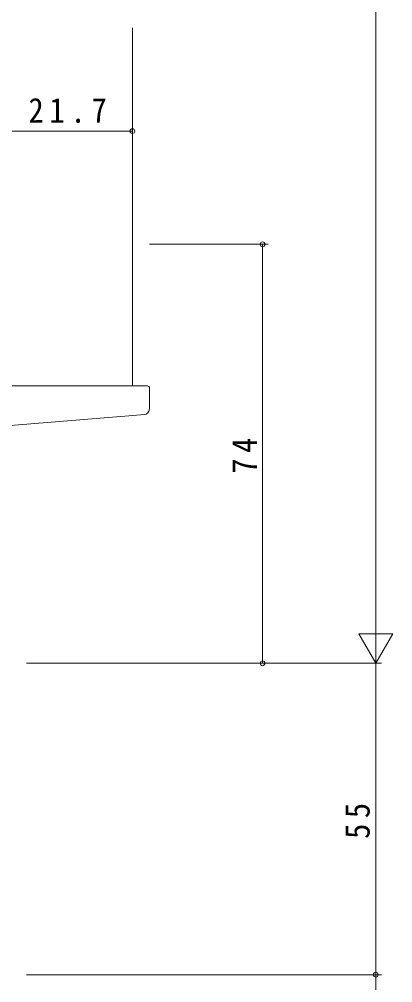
# Model space of a CAD drawing. Units: millimetres on the paper. Extents: x -420 to 373, y -297 to 267.
# Drawn here: x -204.2 to -138.2, y -210.4 to -40.2 of the extents above; entities that cross this region are included whole.
import ezdxf

# ---------------------------------------------------------------- set-up
doc = ezdxf.new("R2010")
doc.units = ezdxf.units.MM
for name, color, linetype, lineweight in [('0-4_YKK_12', 2, 'Continuous', 9), ('0-5_YKK_13', 4, 'Continuous', 9), ('0-7_YKK_D', 6, 'Continuous', 9)]:
    doc.layers.add(name, color=color, linetype=linetype, lineweight=lineweight)
doc.styles.add('ＭＳ ゴシック', font='')
doc.styles.get('ＭＳ ゴシック').set_extended_font_data('MS Gothic')

msp = doc.modelspace()

# ---------------------------------------------------------------- linework, layer by layer
at = {"layer": '0-4_YKK_12'}
msp.add_line((-184.244, -41.74), (-184.244, -104.99), dxfattribs=at)
at = {"layer": '0-5_YKK_13'}
for p, q in [((-243.744, -104.99), (-184.247, -104.99)), ((-181.547, -104.99), (-184.247, -104.99)), ((-181.246, -109.074), (-181.246, -105.29)), ((-239.618, -114.66), (-184.159, -110.245)), ((-184.159, -110.245), (-182.159, -110.07))]:
    msp.add_line(p, q, dxfattribs=at)
for centre, radius, start, end in [((-181.547, -105.29), 0.3, 0, 90), ((-182.247, -109.074), 1, 275, 0)]:
    msp.add_arc(centre, radius, start, end, dxfattribs=at)
at = {"layer": '0-7_YKK_D'}
for p, q in [((-141.247, 190.01), (-141.247, -147.99)), ((-184.247, -103.99), (-184.247, -58.99)), ((-205.944, -59.99), (-184.247, -59.99)), ((-181.244, -79.99), (-160.247, -79.99)), ((-161.247, -153.99), (-161.247, -79.99)), ((-141.247, -153.99), (-141.247, -143.598)), ((-138.247, -148.794), (-144.246, -148.794)), ((-141.247, -153.99), (-144.246, -148.794)), ((-141.247, -153.99), (-138.247, -148.794)), ((-202.944, -153.99), (-140.247, -153.99)), ((-202.944, -153.99), (-140.247, -153.99)), ((-181.244, -153.99), (-160.247, -153.99)), ((-141.247, -153.99), (-141.247, -208.99)), ((-202.944, -208.99), (-140.247, -208.99)), ((-202.944, -208.99), (-140.247, -208.99)), ((-141.247, -208.99), (-141.247, -218.99))]:
    msp.add_line(p, q, dxfattribs=at)
for centre in [(-184.247, -59.99), (-161.247, -79.99), (-161.247, -153.99), (-141.247, -208.99), (-141.247, -208.99)]:
    msp.add_circle(centre, 0.425, dxfattribs=at)

# ---------------------------------------------------------------- texts
at = {"layer": '0-7_YKK_D', "color": 3, "insert": (-202.615, -58.59), "char_height": 4.399, "attachment_point": 7, "style": 'ＭＳ ゴシック'}
msp.add_mtext('\\T1.38;\\W0.9;21.7', dxfattribs=at)
at = {"layer": '0-7_YKK_D', "color": 3, "char_height": 4.399, "attachment_point": 7, "rotation": 90, "style": 'ＭＳ ゴシック'}
for s, insert in [('\\T1.36;\\W0.9;74', (-162.247, -120.51)), ('\\T1.36;\\W0.9;55', (-142.246, -185.01))]:
    msp.add_mtext(s, dxfattribs=dict(at, insert=insert))

doc.saveas('drawing.dxf')
